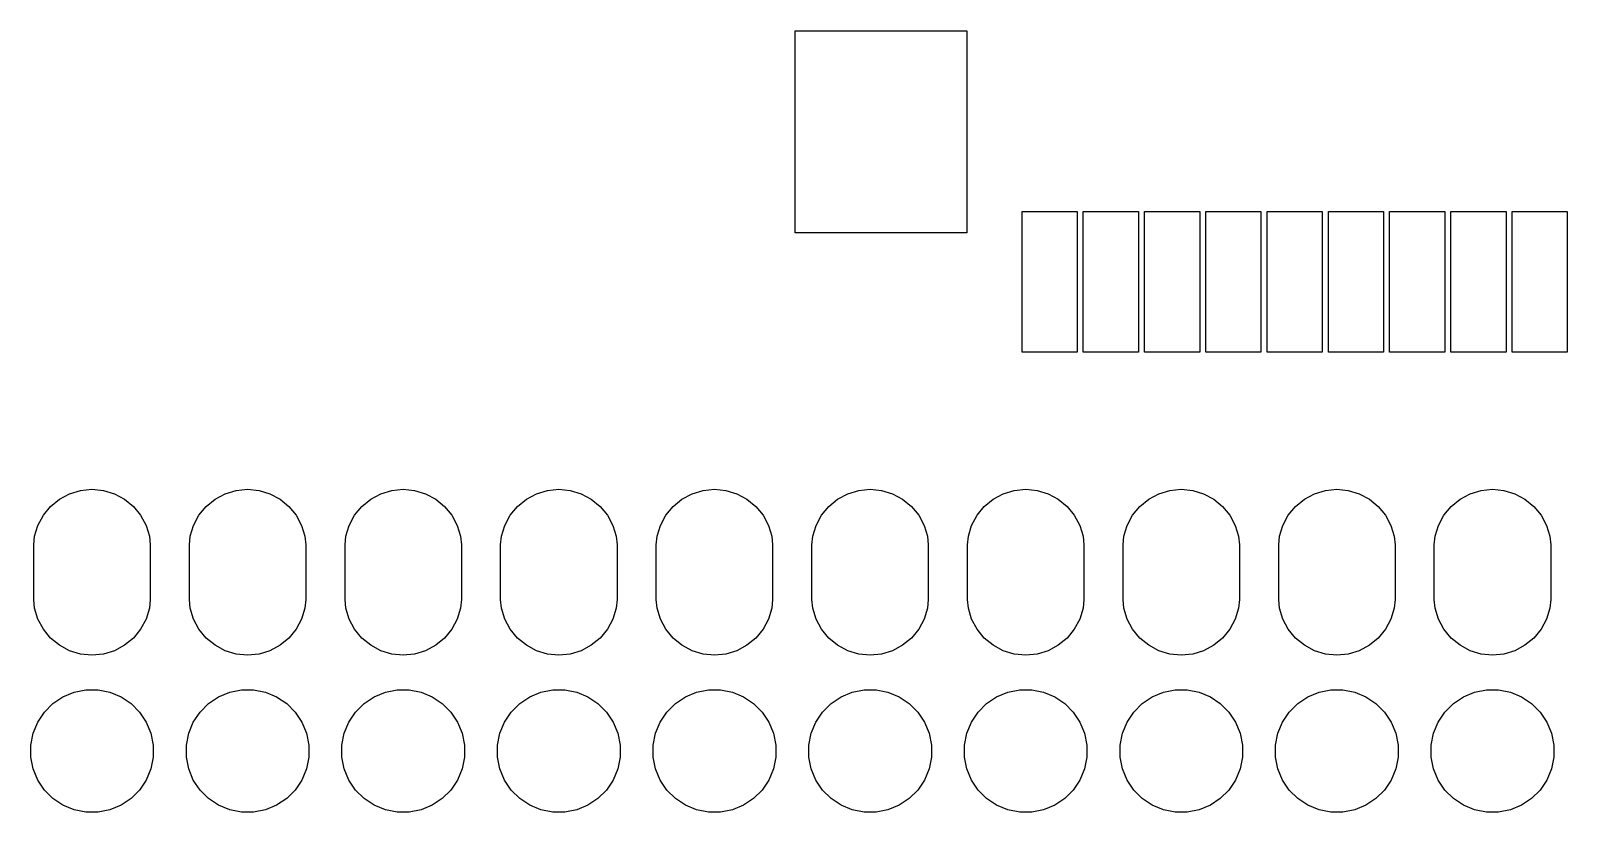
# Model space of a CAD drawing. Extents: x 94.9 to 145.1, y -143.2 to -115.2.
# Drawn here: x 94.89 to 119.97, y -128 to -115.23 of the extents above; entities that cross this region are included whole.
import ezdxf

# ---------------------------------------------------------------- set-up
doc = ezdxf.new("R2010")
doc.units = 0
doc.layers.add('BLACK', color=7, linetype='CONTINUOUS')

msp = doc.modelspace()

# ---------------------------------------------------------------- linework, layer by layer
at = {"layer": 'BLACK', "linetype": 'CONTINUOUS'}
for p, q in [((107.365, -118.535), (107.365, -115.235)), ((107.365, -115.235), (110.165, -115.235)), ((110.165, -115.235), (110.165, -118.535)), ((111.065, -120.485), (111.065, -118.185)), ((111.065, -118.185), (111.965, -118.185)), ((111.965, -118.185), (111.965, -120.485)), ((112.065, -120.485), (112.065, -118.185)), ((112.065, -118.185), (112.965, -118.185)), ((112.965, -118.185), (112.965, -120.485)), ((113.065, -120.485), (113.065, -118.185)), ((113.065, -118.185), (113.965, -118.185)), ((113.965, -118.185), (113.965, -120.485)), ((114.065, -120.485), (114.065, -118.185)), ((114.065, -118.185), (114.965, -118.185)), ((114.965, -118.185), (114.965, -120.485)), ((115.065, -120.485), (115.065, -118.185)), ((115.065, -118.185), (115.965, -118.185)), ((115.965, -118.185), (115.965, -120.485)), ((116.065, -120.485), (116.065, -118.185)), ((116.065, -118.185), (116.965, -118.185)), ((116.965, -118.185), (116.965, -120.485)), ((117.065, -120.485), (117.065, -118.185)), ((117.065, -118.185), (117.965, -118.185)), ((117.965, -118.185), (117.965, -120.485)), ((118.065, -120.485), (118.065, -118.185)), ((118.065, -118.185), (118.965, -118.185)), ((118.965, -118.185), (118.965, -120.485)), ((119.065, -120.485), (119.065, -118.185)), ((119.065, -118.185), (119.965, -118.185)), ((119.965, -118.185), (119.965, -120.485)), ((110.165, -118.535), (107.365, -118.535)), ((111.965, -120.485), (111.065, -120.485)), ((112.965, -120.485), (112.065, -120.485)), ((113.965, -120.485), (113.065, -120.485)), ((114.965, -120.485), (114.065, -120.485)), ((115.965, -120.485), (115.065, -120.485)), ((116.965, -120.485), (116.065, -120.485)), ((117.965, -120.485), (117.065, -120.485)), ((118.965, -120.485), (118.065, -120.485)), ((119.965, -120.485), (119.065, -120.485)), ((95.21, -123.004), (95.3547, -122.885)), ((95.3547, -122.885), (95.5197, -122.797)), ((95.5197, -122.797), (95.6988, -122.743)), ((95.6988, -122.743), (95.885, -122.724)), ((95.885, -122.724), (96.0712, -122.743)), ((96.0712, -122.743), (96.2503, -122.797)), ((96.2503, -122.797), (96.4153, -122.885)), ((96.4153, -122.885), (96.56, -123.004)), ((97.75, -123.004), (97.8947, -122.885)), ((97.8947, -122.885), (98.0597, -122.797)), ((98.0597, -122.797), (98.2388, -122.743)), ((98.2388, -122.743), (98.425, -122.724)), ((98.425, -122.724), (98.6112, -122.743)), ((98.6112, -122.743), (98.7903, -122.797)), ((98.7903, -122.797), (98.9553, -122.885)), ((98.9553, -122.885), (99.1, -123.004)), ((100.29, -123.004), (100.435, -122.885)), ((100.435, -122.885), (100.6, -122.797)), ((100.6, -122.797), (100.779, -122.743)), ((100.779, -122.743), (100.965, -122.724)), ((100.965, -122.724), (101.151, -122.743)), ((101.151, -122.743), (101.33, -122.797)), ((101.33, -122.797), (101.495, -122.885)), ((101.495, -122.885), (101.64, -123.004)), ((102.83, -123.004), (102.975, -122.885)), ((102.975, -122.885), (103.14, -122.797)), ((103.14, -122.797), (103.319, -122.743)), ((103.319, -122.743), (103.505, -122.724)), ((103.505, -122.724), (103.691, -122.743)), ((103.691, -122.743), (103.87, -122.797)), ((103.87, -122.797), (104.035, -122.885)), ((104.035, -122.885), (104.18, -123.004)), ((105.37, -123.004), (105.515, -122.885)), ((105.515, -122.885), (105.68, -122.797)), ((105.68, -122.797), (105.859, -122.743)), ((105.859, -122.743), (106.045, -122.724)), ((106.045, -122.724), (106.231, -122.743)), ((106.231, -122.743), (106.41, -122.797)), ((106.41, -122.797), (106.575, -122.885)), ((106.575, -122.885), (106.72, -123.004)), ((107.91, -123.004), (108.055, -122.885)), ((108.055, -122.885), (108.22, -122.797)), ((108.22, -122.797), (108.399, -122.743)), ((108.399, -122.743), (108.585, -122.724)), ((108.585, -122.724), (108.771, -122.743)), ((108.771, -122.743), (108.95, -122.797)), ((108.95, -122.797), (109.115, -122.885)), ((109.115, -122.885), (109.26, -123.004)), ((110.45, -123.004), (110.595, -122.885)), ((110.595, -122.885), (110.76, -122.797)), ((110.76, -122.797), (110.939, -122.743)), ((110.939, -122.743), (111.125, -122.724)), ((111.125, -122.724), (111.311, -122.743)), ((111.311, -122.743), (111.49, -122.797)), ((111.49, -122.797), (111.655, -122.885)), ((111.655, -122.885), (111.8, -123.004)), ((112.99, -123.004), (113.135, -122.885)), ((113.135, -122.885), (113.3, -122.797)), ((113.3, -122.797), (113.479, -122.743)), ((113.479, -122.743), (113.665, -122.724)), ((113.665, -122.724), (113.851, -122.743)), ((113.851, -122.743), (114.03, -122.797)), ((114.03, -122.797), (114.195, -122.885)), ((114.195, -122.885), (114.34, -123.004)), ((115.53, -123.004), (115.675, -122.885)), ((115.675, -122.885), (115.84, -122.797)), ((115.84, -122.797), (116.019, -122.743)), ((116.019, -122.743), (116.205, -122.724)), ((116.205, -122.724), (116.391, -122.743)), ((116.391, -122.743), (116.57, -122.797)), ((116.57, -122.797), (116.735, -122.885)), ((116.735, -122.885), (116.88, -123.004)), ((118.07, -123.004), (118.215, -122.885)), ((118.215, -122.885), (118.38, -122.797)), ((118.38, -122.797), (118.559, -122.743)), ((118.559, -122.743), (118.745, -122.724)), ((118.745, -122.724), (118.931, -122.743)), ((118.931, -122.743), (119.11, -122.797)), ((119.11, -122.797), (119.275, -122.885)), ((119.275, -122.885), (119.42, -123.004)), ((95.0913, -123.149), (95.21, -123.004)), ((96.56, -123.004), (96.6787, -123.149)), ((97.6313, -123.149), (97.75, -123.004)), ((99.1, -123.004), (99.2187, -123.149)), ((100.171, -123.149), (100.29, -123.004)), ((101.64, -123.004), (101.759, -123.149)), ((102.711, -123.149), (102.83, -123.004)), ((104.18, -123.004), (104.299, -123.149)), ((105.251, -123.149), (105.37, -123.004)), ((106.72, -123.004), (106.839, -123.149)), ((107.791, -123.149), (107.91, -123.004)), ((109.26, -123.004), (109.379, -123.149)), ((110.331, -123.149), (110.45, -123.004)), ((111.8, -123.004), (111.919, -123.149)), ((112.871, -123.149), (112.99, -123.004)), ((114.34, -123.004), (114.459, -123.149)), ((115.411, -123.149), (115.53, -123.004)), ((116.88, -123.004), (116.999, -123.149)), ((117.951, -123.149), (118.07, -123.004)), ((119.42, -123.004), (119.539, -123.149)), ((94.9487, -123.493), (95.0031, -123.314)), ((95.0031, -123.314), (95.0913, -123.149)), ((96.6787, -123.149), (96.7669, -123.314)), ((96.7669, -123.314), (96.8213, -123.493)), ((97.4887, -123.493), (97.5431, -123.314)), ((97.5431, -123.314), (97.6313, -123.149)), ((99.2187, -123.149), (99.3069, -123.314)), ((99.3069, -123.314), (99.3613, -123.493)), ((100.029, -123.493), (100.083, -123.314)), ((100.083, -123.314), (100.171, -123.149)), ((101.759, -123.149), (101.847, -123.314)), ((101.847, -123.314), (101.901, -123.493)), ((102.569, -123.493), (102.623, -123.314)), ((102.623, -123.314), (102.711, -123.149)), ((104.299, -123.149), (104.387, -123.314)), ((104.387, -123.314), (104.441, -123.493)), ((105.109, -123.493), (105.163, -123.314)), ((105.163, -123.314), (105.251, -123.149)), ((106.839, -123.149), (106.927, -123.314)), ((106.927, -123.314), (106.981, -123.493)), ((107.649, -123.493), (107.703, -123.314)), ((107.703, -123.314), (107.791, -123.149)), ((109.379, -123.149), (109.467, -123.314)), ((109.467, -123.314), (109.521, -123.493)), ((110.189, -123.493), (110.243, -123.314)), ((110.243, -123.314), (110.331, -123.149)), ((111.919, -123.149), (112.007, -123.314)), ((112.007, -123.314), (112.061, -123.493)), ((112.729, -123.493), (112.783, -123.314)), ((112.783, -123.314), (112.871, -123.149)), ((114.459, -123.149), (114.547, -123.314)), ((114.547, -123.314), (114.601, -123.493)), ((115.269, -123.493), (115.323, -123.314)), ((115.323, -123.314), (115.411, -123.149)), ((116.999, -123.149), (117.087, -123.314)), ((117.087, -123.314), (117.141, -123.493)), ((117.809, -123.493), (117.863, -123.314)), ((117.863, -123.314), (117.951, -123.149)), ((119.539, -123.149), (119.627, -123.314)), ((119.627, -123.314), (119.681, -123.493)), ((94.935, -123.632), (94.9487, -123.493)), ((94.935, -124.526), (94.935, -123.632)), ((96.8213, -123.493), (96.835, -123.632)), ((96.835, -123.632), (96.835, -124.526)), ((97.475, -123.632), (97.4887, -123.493)), ((97.475, -124.526), (97.475, -123.632)), ((99.3613, -123.493), (99.375, -123.632)), ((99.375, -123.632), (99.375, -124.526)), ((100.015, -123.632), (100.029, -123.493)), ((100.015, -124.526), (100.015, -123.632)), ((101.901, -123.493), (101.915, -123.632)), ((101.915, -123.632), (101.915, -124.526)), ((102.555, -123.632), (102.569, -123.493)), ((102.555, -124.526), (102.555, -123.632)), ((104.441, -123.493), (104.455, -123.632)), ((104.455, -123.632), (104.455, -124.526)), ((105.095, -123.632), (105.109, -123.493)), ((105.095, -124.526), (105.095, -123.632)), ((106.981, -123.493), (106.995, -123.632)), ((106.995, -123.632), (106.995, -124.526)), ((107.635, -123.632), (107.649, -123.493)), ((107.635, -124.526), (107.635, -123.632)), ((109.521, -123.493), (109.535, -123.632)), ((109.535, -123.632), (109.535, -124.526)), ((110.175, -123.632), (110.189, -123.493)), ((110.175, -124.526), (110.175, -123.632)), ((112.061, -123.493), (112.075, -123.632)), ((112.075, -123.632), (112.075, -124.526)), ((112.715, -123.632), (112.729, -123.493)), ((112.715, -124.526), (112.715, -123.632)), ((114.601, -123.493), (114.615, -123.632)), ((114.615, -123.632), (114.615, -124.526)), ((115.255, -123.632), (115.269, -123.493)), ((115.255, -124.526), (115.255, -123.632)), ((117.141, -123.493), (117.155, -123.632)), ((117.155, -123.632), (117.155, -124.526)), ((117.795, -123.632), (117.809, -123.493)), ((117.795, -124.526), (117.795, -123.632)), ((119.681, -123.493), (119.695, -123.632)), ((119.695, -123.632), (119.695, -124.526)), ((94.9487, -124.665), (94.935, -124.526)), ((96.835, -124.526), (96.8213, -124.665)), ((97.4887, -124.665), (97.475, -124.526)), ((99.375, -124.526), (99.3613, -124.665)), ((100.029, -124.665), (100.015, -124.526)), ((101.915, -124.526), (101.901, -124.665)), ((102.569, -124.665), (102.555, -124.526)), ((104.455, -124.526), (104.441, -124.665)), ((105.109, -124.665), (105.095, -124.526)), ((106.995, -124.526), (106.981, -124.665)), ((107.649, -124.665), (107.635, -124.526)), ((109.535, -124.526), (109.521, -124.665)), ((110.189, -124.665), (110.175, -124.526)), ((112.075, -124.526), (112.061, -124.665)), ((112.729, -124.665), (112.715, -124.526)), ((114.615, -124.526), (114.601, -124.665)), ((115.269, -124.665), (115.255, -124.526)), ((117.155, -124.526), (117.141, -124.665)), ((117.809, -124.665), (117.795, -124.526)), ((119.695, -124.526), (119.681, -124.665)), ((95.0031, -124.844), (94.9487, -124.665)), ((95.0913, -125.009), (95.0031, -124.844)), ((96.7669, -124.844), (96.6787, -125.009)), ((96.8213, -124.665), (96.7669, -124.844)), ((97.5431, -124.844), (97.4887, -124.665)), ((97.6313, -125.009), (97.5431, -124.844)), ((99.3069, -124.844), (99.2187, -125.009)), ((99.3613, -124.665), (99.3069, -124.844)), ((100.083, -124.844), (100.029, -124.665)), ((100.171, -125.009), (100.083, -124.844)), ((101.847, -124.844), (101.759, -125.009)), ((101.901, -124.665), (101.847, -124.844)), ((102.623, -124.844), (102.569, -124.665)), ((102.711, -125.009), (102.623, -124.844)), ((104.387, -124.844), (104.299, -125.009)), ((104.441, -124.665), (104.387, -124.844)), ((105.163, -124.844), (105.109, -124.665)), ((105.251, -125.009), (105.163, -124.844)), ((106.927, -124.844), (106.839, -125.009)), ((106.981, -124.665), (106.927, -124.844)), ((107.703, -124.844), (107.649, -124.665)), ((107.791, -125.009), (107.703, -124.844)), ((109.467, -124.844), (109.379, -125.009)), ((109.521, -124.665), (109.467, -124.844)), ((110.243, -124.844), (110.189, -124.665)), ((110.331, -125.009), (110.243, -124.844)), ((112.007, -124.844), (111.919, -125.009)), ((112.061, -124.665), (112.007, -124.844)), ((112.783, -124.844), (112.729, -124.665)), ((112.871, -125.009), (112.783, -124.844)), ((114.547, -124.844), (114.459, -125.009)), ((114.601, -124.665), (114.547, -124.844)), ((115.323, -124.844), (115.269, -124.665)), ((115.411, -125.009), (115.323, -124.844)), ((117.087, -124.844), (116.999, -125.009)), ((117.141, -124.665), (117.087, -124.844)), ((117.863, -124.844), (117.809, -124.665)), ((117.951, -125.009), (117.863, -124.844)), ((119.627, -124.844), (119.539, -125.009)), ((119.681, -124.665), (119.627, -124.844)), ((95.21, -125.154), (95.0913, -125.009)), ((96.6787, -125.009), (96.56, -125.154)), ((97.75, -125.154), (97.6313, -125.009)), ((99.2187, -125.009), (99.1, -125.154)), ((100.29, -125.154), (100.171, -125.009)), ((101.759, -125.009), (101.64, -125.154)), ((102.83, -125.154), (102.711, -125.009)), ((104.299, -125.009), (104.18, -125.154)), ((105.37, -125.154), (105.251, -125.009)), ((106.839, -125.009), (106.72, -125.154)), ((107.91, -125.154), (107.791, -125.009)), ((109.379, -125.009), (109.26, -125.154)), ((110.45, -125.154), (110.331, -125.009)), ((111.919, -125.009), (111.8, -125.154)), ((112.99, -125.154), (112.871, -125.009)), ((114.459, -125.009), (114.34, -125.154)), ((115.53, -125.154), (115.411, -125.009)), ((116.999, -125.009), (116.88, -125.154)), ((118.07, -125.154), (117.951, -125.009)), ((119.539, -125.009), (119.42, -125.154)), ((95.3547, -125.273), (95.21, -125.154)), ((95.5197, -125.361), (95.3547, -125.273)), ((95.6988, -125.415), (95.5197, -125.361)), ((96.2503, -125.361), (96.0712, -125.415)), ((96.4153, -125.273), (96.2503, -125.361)), ((96.56, -125.154), (96.4153, -125.273)), ((97.8947, -125.273), (97.75, -125.154)), ((98.0597, -125.361), (97.8947, -125.273)), ((98.2388, -125.415), (98.0597, -125.361)), ((98.7903, -125.361), (98.6112, -125.415)), ((98.9553, -125.273), (98.7903, -125.361)), ((99.1, -125.154), (98.9553, -125.273)), ((100.435, -125.273), (100.29, -125.154)), ((100.6, -125.361), (100.435, -125.273)), ((100.779, -125.415), (100.6, -125.361)), ((101.33, -125.361), (101.151, -125.415)), ((101.495, -125.273), (101.33, -125.361)), ((101.64, -125.154), (101.495, -125.273)), ((102.975, -125.273), (102.83, -125.154)), ((103.14, -125.361), (102.975, -125.273)), ((103.319, -125.415), (103.14, -125.361)), ((103.87, -125.361), (103.691, -125.415)), ((104.035, -125.273), (103.87, -125.361)), ((104.18, -125.154), (104.035, -125.273)), ((105.515, -125.273), (105.37, -125.154)), ((105.68, -125.361), (105.515, -125.273)), ((105.859, -125.415), (105.68, -125.361)), ((106.41, -125.361), (106.231, -125.415)), ((106.575, -125.273), (106.41, -125.361)), ((106.72, -125.154), (106.575, -125.273)), ((108.055, -125.273), (107.91, -125.154)), ((108.22, -125.361), (108.055, -125.273)), ((108.399, -125.415), (108.22, -125.361)), ((108.95, -125.361), (108.771, -125.415)), ((109.115, -125.273), (108.95, -125.361)), ((109.26, -125.154), (109.115, -125.273)), ((110.595, -125.273), (110.45, -125.154)), ((110.76, -125.361), (110.595, -125.273)), ((110.939, -125.415), (110.76, -125.361)), ((111.49, -125.361), (111.311, -125.415)), ((111.655, -125.273), (111.49, -125.361)), ((111.8, -125.154), (111.655, -125.273)), ((113.135, -125.273), (112.99, -125.154)), ((113.3, -125.361), (113.135, -125.273)), ((113.479, -125.415), (113.3, -125.361)), ((114.03, -125.361), (113.851, -125.415)), ((114.195, -125.273), (114.03, -125.361)), ((114.34, -125.154), (114.195, -125.273)), ((115.675, -125.273), (115.53, -125.154)), ((115.84, -125.361), (115.675, -125.273)), ((116.019, -125.415), (115.84, -125.361)), ((116.57, -125.361), (116.391, -125.415)), ((116.735, -125.273), (116.57, -125.361)), ((116.88, -125.154), (116.735, -125.273)), ((118.215, -125.273), (118.07, -125.154)), ((118.38, -125.361), (118.215, -125.273)), ((118.559, -125.415), (118.38, -125.361)), ((119.11, -125.361), (118.931, -125.415)), ((119.275, -125.273), (119.11, -125.361)), ((119.42, -125.154), (119.275, -125.273)), ((95.885, -125.434), (95.6988, -125.415)), ((96.0712, -125.415), (95.885, -125.434)), ((98.425, -125.434), (98.2388, -125.415)), ((98.6112, -125.415), (98.425, -125.434)), ((100.965, -125.434), (100.779, -125.415)), ((101.151, -125.415), (100.965, -125.434)), ((103.505, -125.434), (103.319, -125.415)), ((103.691, -125.415), (103.505, -125.434)), ((106.045, -125.434), (105.859, -125.415)), ((106.231, -125.415), (106.045, -125.434)), ((108.585, -125.434), (108.399, -125.415)), ((108.771, -125.415), (108.585, -125.434)), ((111.125, -125.434), (110.939, -125.415)), ((111.311, -125.415), (111.125, -125.434)), ((113.665, -125.434), (113.479, -125.415)), ((113.851, -125.415), (113.665, -125.434)), ((116.205, -125.434), (116.019, -125.415)), ((116.391, -125.415), (116.205, -125.434)), ((118.745, -125.434), (118.559, -125.415)), ((118.931, -125.415), (118.745, -125.434)), ((95.2475, -126.223), (95.4113, -126.114)), ((95.4113, -126.114), (95.5933, -126.038)), ((95.5933, -126.038), (95.7865, -126)), ((95.7865, -126), (95.9835, -126)), ((95.9835, -126), (96.1767, -126.038)), ((96.1767, -126.038), (96.3587, -126.114)), ((96.3587, -126.114), (96.5225, -126.223)), ((97.7875, -126.223), (97.9513, -126.114)), ((97.9513, -126.114), (98.1333, -126.038)), ((98.1333, -126.038), (98.3265, -126)), ((98.3265, -126), (98.5235, -126)), ((98.5235, -126), (98.7167, -126.038)), ((98.7167, -126.038), (98.8987, -126.114)), ((98.8987, -126.114), (99.0625, -126.223)), ((100.328, -126.223), (100.491, -126.114)), ((100.491, -126.114), (100.673, -126.038)), ((100.673, -126.038), (100.867, -126)), ((100.867, -126), (101.063, -126)), ((101.063, -126), (101.257, -126.038)), ((101.257, -126.038), (101.439, -126.114)), ((101.439, -126.114), (101.602, -126.223)), ((102.868, -126.223), (103.031, -126.114)), ((103.031, -126.114), (103.213, -126.038)), ((103.213, -126.038), (103.407, -126)), ((103.407, -126), (103.603, -126)), ((103.603, -126), (103.797, -126.038)), ((103.797, -126.038), (103.979, -126.114)), ((103.979, -126.114), (104.142, -126.223)), ((105.408, -126.223), (105.571, -126.114)), ((105.571, -126.114), (105.753, -126.038)), ((105.753, -126.038), (105.947, -126)), ((105.947, -126), (106.143, -126)), ((106.143, -126), (106.337, -126.038)), ((106.337, -126.038), (106.519, -126.114)), ((106.519, -126.114), (106.682, -126.223)), ((107.948, -126.223), (108.111, -126.114)), ((108.111, -126.114), (108.293, -126.038)), ((108.293, -126.038), (108.487, -126)), ((108.487, -126), (108.683, -126)), ((108.683, -126), (108.877, -126.038)), ((108.877, -126.038), (109.059, -126.114)), ((109.059, -126.114), (109.222, -126.223)), ((110.488, -126.223), (110.651, -126.114)), ((110.651, -126.114), (110.833, -126.038)), ((110.833, -126.038), (111.027, -126)), ((111.027, -126), (111.223, -126)), ((111.223, -126), (111.417, -126.038)), ((111.417, -126.038), (111.599, -126.114)), ((111.599, -126.114), (111.762, -126.223)), ((113.028, -126.223), (113.191, -126.114)), ((113.191, -126.114), (113.373, -126.038)), ((113.373, -126.038), (113.567, -126)), ((113.567, -126), (113.763, -126)), ((113.763, -126), (113.957, -126.038)), ((113.957, -126.038), (114.139, -126.114)), ((114.139, -126.114), (114.302, -126.223)), ((115.568, -126.223), (115.731, -126.114)), ((115.731, -126.114), (115.913, -126.038)), ((115.913, -126.038), (116.107, -126)), ((116.107, -126), (116.303, -126)), ((116.303, -126), (116.497, -126.038)), ((116.497, -126.038), (116.679, -126.114)), ((116.679, -126.114), (116.842, -126.223)), ((118.108, -126.223), (118.271, -126.114)), ((118.271, -126.114), (118.453, -126.038)), ((118.453, -126.038), (118.647, -126)), ((118.647, -126), (118.843, -126)), ((118.843, -126), (119.037, -126.038)), ((119.037, -126.038), (119.219, -126.114)), ((119.219, -126.114), (119.382, -126.223)), ((94.9988, -126.526), (95.1082, -126.363)), ((95.1082, -126.363), (95.2475, -126.223)), ((96.5225, -126.223), (96.6618, -126.363)), ((96.6618, -126.363), (96.7712, -126.526)), ((97.5388, -126.526), (97.6482, -126.363)), ((97.6482, -126.363), (97.7875, -126.223)), ((99.0625, -126.223), (99.2018, -126.363)), ((99.2018, -126.363), (99.3112, -126.526)), ((100.079, -126.526), (100.188, -126.363)), ((100.188, -126.363), (100.328, -126.223)), ((101.602, -126.223), (101.742, -126.363)), ((101.742, -126.363), (101.851, -126.526)), ((102.619, -126.526), (102.728, -126.363)), ((102.728, -126.363), (102.868, -126.223)), ((104.142, -126.223), (104.282, -126.363)), ((104.282, -126.363), (104.391, -126.526)), ((105.159, -126.526), (105.268, -126.363)), ((105.268, -126.363), (105.408, -126.223)), ((106.682, -126.223), (106.822, -126.363)), ((106.822, -126.363), (106.931, -126.526)), ((107.699, -126.526), (107.808, -126.363)), ((107.808, -126.363), (107.948, -126.223)), ((109.222, -126.223), (109.362, -126.363)), ((109.362, -126.363), (109.471, -126.526)), ((110.239, -126.526), (110.348, -126.363)), ((110.348, -126.363), (110.488, -126.223)), ((111.762, -126.223), (111.902, -126.363)), ((111.902, -126.363), (112.011, -126.526)), ((112.779, -126.526), (112.888, -126.363)), ((112.888, -126.363), (113.028, -126.223)), ((114.302, -126.223), (114.442, -126.363)), ((114.442, -126.363), (114.551, -126.526)), ((115.319, -126.526), (115.428, -126.363)), ((115.428, -126.363), (115.568, -126.223)), ((116.842, -126.223), (116.982, -126.363)), ((116.982, -126.363), (117.091, -126.526)), ((117.859, -126.526), (117.968, -126.363)), ((117.968, -126.363), (118.108, -126.223)), ((119.382, -126.223), (119.522, -126.363)), ((119.522, -126.363), (119.631, -126.526)), ((94.9234, -126.708), (94.9988, -126.526)), ((96.7712, -126.526), (96.8466, -126.708)), ((97.4634, -126.708), (97.5388, -126.526)), ((99.3112, -126.526), (99.3866, -126.708)), ((100.003, -126.708), (100.079, -126.526)), ((101.851, -126.526), (101.927, -126.708)), ((102.543, -126.708), (102.619, -126.526)), ((104.391, -126.526), (104.467, -126.708)), ((105.083, -126.708), (105.159, -126.526)), ((106.931, -126.526), (107.007, -126.708)), ((107.623, -126.708), (107.699, -126.526)), ((109.471, -126.526), (109.547, -126.708)), ((110.163, -126.708), (110.239, -126.526)), ((112.011, -126.526), (112.087, -126.708)), ((112.703, -126.708), (112.779, -126.526)), ((114.551, -126.526), (114.627, -126.708)), ((115.243, -126.708), (115.319, -126.526)), ((117.091, -126.526), (117.167, -126.708)), ((117.783, -126.708), (117.859, -126.526)), ((119.631, -126.526), (119.707, -126.708)), ((94.885, -126.902), (94.9234, -126.708)), ((94.885, -127.098), (94.885, -126.902)), ((96.8466, -126.708), (96.885, -126.902)), ((96.885, -126.902), (96.885, -127.098)), ((97.425, -126.902), (97.4634, -126.708)), ((97.425, -127.098), (97.425, -126.902)), ((99.3866, -126.708), (99.425, -126.902)), ((99.425, -126.902), (99.425, -127.098)), ((99.965, -126.902), (100.003, -126.708)), ((99.965, -127.098), (99.965, -126.902)), ((101.927, -126.708), (101.965, -126.902)), ((101.965, -126.902), (101.965, -127.098)), ((102.505, -126.902), (102.543, -126.708)), ((102.505, -127.098), (102.505, -126.902)), ((104.467, -126.708), (104.505, -126.902)), ((104.505, -126.902), (104.505, -127.098)), ((105.045, -126.902), (105.083, -126.708)), ((105.045, -127.098), (105.045, -126.902)), ((107.007, -126.708), (107.045, -126.902)), ((107.045, -126.902), (107.045, -127.098)), ((107.585, -126.902), (107.623, -126.708)), ((107.585, -127.098), (107.585, -126.902)), ((109.547, -126.708), (109.585, -126.902)), ((109.585, -126.902), (109.585, -127.098)), ((110.125, -126.902), (110.163, -126.708)), ((110.125, -127.098), (110.125, -126.902)), ((112.087, -126.708), (112.125, -126.902)), ((112.125, -126.902), (112.125, -127.098)), ((112.665, -126.902), (112.703, -126.708)), ((112.665, -127.098), (112.665, -126.902)), ((114.627, -126.708), (114.665, -126.902)), ((114.665, -126.902), (114.665, -127.098)), ((115.205, -126.902), (115.243, -126.708)), ((115.205, -127.098), (115.205, -126.902)), ((117.167, -126.708), (117.205, -126.902)), ((117.205, -126.902), (117.205, -127.098)), ((117.745, -126.902), (117.783, -126.708)), ((117.745, -127.098), (117.745, -126.902)), ((119.707, -126.708), (119.745, -126.902)), ((119.745, -126.902), (119.745, -127.098)), ((94.9234, -127.292), (94.885, -127.098)), ((96.885, -127.098), (96.8466, -127.292)), ((97.4634, -127.292), (97.425, -127.098)), ((99.425, -127.098), (99.3866, -127.292)), ((100.003, -127.292), (99.965, -127.098)), ((101.965, -127.098), (101.927, -127.292)), ((102.543, -127.292), (102.505, -127.098)), ((104.505, -127.098), (104.467, -127.292)), ((105.083, -127.292), (105.045, -127.098)), ((107.045, -127.098), (107.007, -127.292)), ((107.623, -127.292), (107.585, -127.098)), ((109.585, -127.098), (109.547, -127.292)), ((110.163, -127.292), (110.125, -127.098)), ((112.125, -127.098), (112.087, -127.292)), ((112.703, -127.292), (112.665, -127.098)), ((114.665, -127.098), (114.627, -127.292)), ((115.243, -127.292), (115.205, -127.098)), ((117.205, -127.098), (117.167, -127.292)), ((117.783, -127.292), (117.745, -127.098)), ((119.745, -127.098), (119.707, -127.292)), ((94.9988, -127.474), (94.9234, -127.292)), ((96.8466, -127.292), (96.7712, -127.474)), ((97.5388, -127.474), (97.4634, -127.292)), ((99.3866, -127.292), (99.3112, -127.474)), ((100.079, -127.474), (100.003, -127.292)), ((101.927, -127.292), (101.851, -127.474)), ((102.619, -127.474), (102.543, -127.292)), ((104.467, -127.292), (104.391, -127.474)), ((105.159, -127.474), (105.083, -127.292)), ((107.007, -127.292), (106.931, -127.474)), ((107.699, -127.474), (107.623, -127.292)), ((109.547, -127.292), (109.471, -127.474)), ((110.239, -127.474), (110.163, -127.292)), ((112.087, -127.292), (112.011, -127.474)), ((112.779, -127.474), (112.703, -127.292)), ((114.627, -127.292), (114.551, -127.474)), ((115.319, -127.474), (115.243, -127.292)), ((117.167, -127.292), (117.091, -127.474)), ((117.859, -127.474), (117.783, -127.292)), ((119.707, -127.292), (119.631, -127.474)), ((95.1082, -127.637), (94.9988, -127.474)), ((95.2475, -127.777), (95.1082, -127.637)), ((96.6618, -127.637), (96.5225, -127.777)), ((96.7712, -127.474), (96.6618, -127.637)), ((97.6482, -127.637), (97.5388, -127.474)), ((97.7875, -127.777), (97.6482, -127.637)), ((99.2018, -127.637), (99.0625, -127.777)), ((99.3112, -127.474), (99.2018, -127.637)), ((100.188, -127.637), (100.079, -127.474)), ((100.328, -127.777), (100.188, -127.637)), ((101.742, -127.637), (101.602, -127.777)), ((101.851, -127.474), (101.742, -127.637)), ((102.728, -127.637), (102.619, -127.474)), ((102.868, -127.777), (102.728, -127.637)), ((104.282, -127.637), (104.142, -127.777)), ((104.391, -127.474), (104.282, -127.637)), ((105.268, -127.637), (105.159, -127.474)), ((105.408, -127.777), (105.268, -127.637)), ((106.822, -127.637), (106.682, -127.777)), ((106.931, -127.474), (106.822, -127.637)), ((107.808, -127.637), (107.699, -127.474)), ((107.948, -127.777), (107.808, -127.637)), ((109.362, -127.637), (109.222, -127.777)), ((109.471, -127.474), (109.362, -127.637)), ((110.348, -127.637), (110.239, -127.474)), ((110.488, -127.777), (110.348, -127.637)), ((111.902, -127.637), (111.762, -127.777)), ((112.011, -127.474), (111.902, -127.637)), ((112.888, -127.637), (112.779, -127.474)), ((113.028, -127.777), (112.888, -127.637)), ((114.442, -127.637), (114.302, -127.777)), ((114.551, -127.474), (114.442, -127.637)), ((115.428, -127.637), (115.319, -127.474)), ((115.568, -127.777), (115.428, -127.637)), ((116.982, -127.637), (116.842, -127.777)), ((117.091, -127.474), (116.982, -127.637)), ((117.968, -127.637), (117.859, -127.474)), ((118.108, -127.777), (117.968, -127.637)), ((119.522, -127.637), (119.382, -127.777)), ((119.631, -127.474), (119.522, -127.637)), ((95.4113, -127.886), (95.2475, -127.777)), ((95.5933, -127.962), (95.4113, -127.886)), ((96.3587, -127.886), (96.1767, -127.962)), ((96.5225, -127.777), (96.3587, -127.886)), ((97.9513, -127.886), (97.7875, -127.777)), ((98.1333, -127.962), (97.9513, -127.886)), ((98.8987, -127.886), (98.7167, -127.962)), ((99.0625, -127.777), (98.8987, -127.886)), ((100.491, -127.886), (100.328, -127.777)), ((100.673, -127.962), (100.491, -127.886)), ((101.439, -127.886), (101.257, -127.962)), ((101.602, -127.777), (101.439, -127.886)), ((103.031, -127.886), (102.868, -127.777)), ((103.213, -127.962), (103.031, -127.886)), ((103.979, -127.886), (103.797, -127.962)), ((104.142, -127.777), (103.979, -127.886)), ((105.571, -127.886), (105.408, -127.777)), ((105.753, -127.962), (105.571, -127.886)), ((106.519, -127.886), (106.337, -127.962)), ((106.682, -127.777), (106.519, -127.886)), ((108.111, -127.886), (107.948, -127.777)), ((108.293, -127.962), (108.111, -127.886)), ((109.059, -127.886), (108.877, -127.962)), ((109.222, -127.777), (109.059, -127.886)), ((110.651, -127.886), (110.488, -127.777)), ((110.833, -127.962), (110.651, -127.886)), ((111.599, -127.886), (111.417, -127.962)), ((111.762, -127.777), (111.599, -127.886)), ((113.191, -127.886), (113.028, -127.777)), ((113.373, -127.962), (113.191, -127.886)), ((114.139, -127.886), (113.957, -127.962)), ((114.302, -127.777), (114.139, -127.886)), ((115.731, -127.886), (115.568, -127.777)), ((115.913, -127.962), (115.731, -127.886)), ((116.679, -127.886), (116.497, -127.962)), ((116.842, -127.777), (116.679, -127.886)), ((118.271, -127.886), (118.108, -127.777)), ((118.453, -127.962), (118.271, -127.886)), ((119.219, -127.886), (119.037, -127.962)), ((119.382, -127.777), (119.219, -127.886)), ((95.7865, -128), (95.5933, -127.962)), ((95.9835, -128), (95.7865, -128)), ((96.1767, -127.962), (95.9835, -128)), ((98.3265, -128), (98.1333, -127.962)), ((98.5235, -128), (98.3265, -128)), ((98.7167, -127.962), (98.5235, -128)), ((100.867, -128), (100.673, -127.962)), ((101.063, -128), (100.867, -128)), ((101.257, -127.962), (101.063, -128)), ((103.407, -128), (103.213, -127.962)), ((103.603, -128), (103.407, -128)), ((103.797, -127.962), (103.603, -128)), ((105.947, -128), (105.753, -127.962)), ((106.143, -128), (105.947, -128)), ((106.337, -127.962), (106.143, -128)), ((108.487, -128), (108.293, -127.962)), ((108.683, -128), (108.487, -128)), ((108.877, -127.962), (108.683, -128)), ((111.027, -128), (110.833, -127.962)), ((111.223, -128), (111.027, -128)), ((111.417, -127.962), (111.223, -128)), ((113.567, -128), (113.373, -127.962)), ((113.763, -128), (113.567, -128)), ((113.957, -127.962), (113.763, -128)), ((116.107, -128), (115.913, -127.962)), ((116.303, -128), (116.107, -128)), ((116.497, -127.962), (116.303, -128)), ((118.647, -128), (118.453, -127.962)), ((118.843, -128), (118.647, -128)), ((119.037, -127.962), (118.843, -128))]:
    msp.add_line(p, q, dxfattribs=at)

doc.saveas('drawing.dxf')
